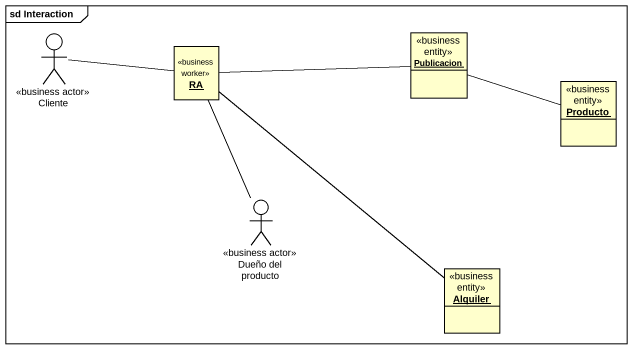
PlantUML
@startuml
mainframe sd Interaction
allowmixing
hide circle
hide empty members
actor Cliente <<business actor>>
object Publicacion <<business entity>>
object RA <<business worker>>
object Producto <<business entity>>
actor "Dueño del producto" as Dueño_del_producto <<business actor>>
object Alquiler <<business entity>>
Cliente -right- RA
Publicacion -right- Producto
RA -right- Publicacion
RA -- Dueño_del_producto
Alquiler -up- RA
@enduml
